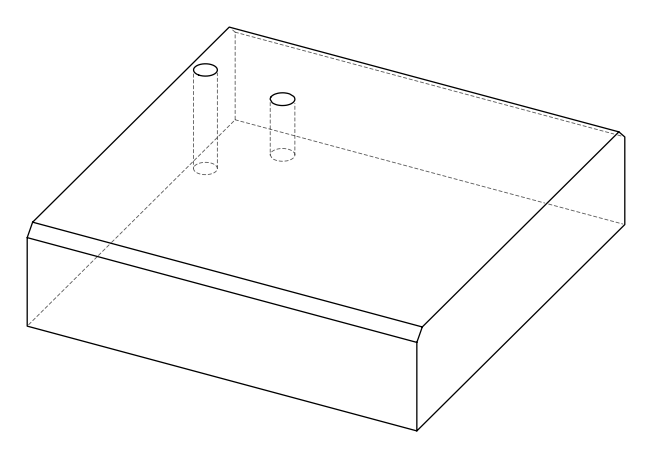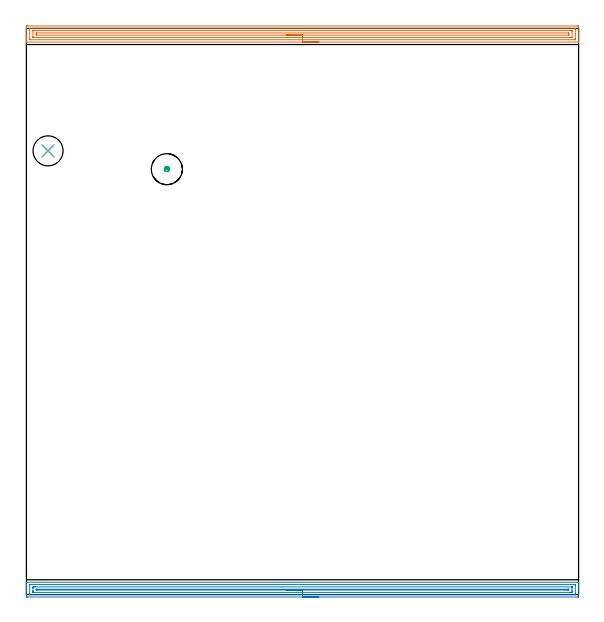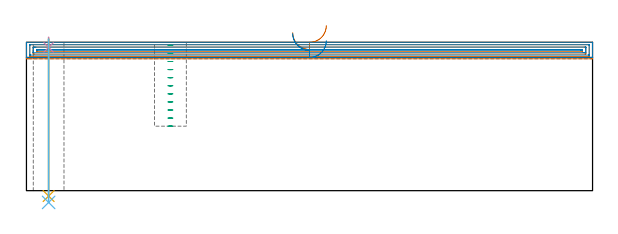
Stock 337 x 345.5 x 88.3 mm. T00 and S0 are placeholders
(PLAN: 6 operations, 4 tool changes, 23.4 min)
(1 AREA_MILL | FG_CHAMFER_SURFACE | UGT0205_001 | 10.99 min | 16185 mm3)
(2 AREA_MILL_1 | FG_CHAMFER_SURFACE_1 | UGT0205_001 | 10.96 min | 13652 mm3)
(3 MILL_BLIND_HOLE_FROM_SOLID_MATERIAL | STEP1POCKET | NXT0201_012 | Spiral | 0.61 min | 14002 mm3)
(4 SPOT_DRILL | STEP1HOLE | NXT0321_9005460120000 | 0.05 min | 181 mm3)
(5 DRILL_THROUGH_HOLE_INTO_CENTER | STEP1HOLE | NXT0301_065 | 0.38 min | 5973 mm3)
(6 DRILL_TO_ENLARGE_THROUGH_HOLE | STEP1HOLE | UGT0301_252 | 0.39 min | 17040 mm3)
(TOOL UGT0205_001 | Chamfer Mill 20 x 3 x 45 deg. | D20 FL50 Z2)
(TOOL NXT0201_012 | ENDMILL 16mm [2P460-1600-NA 1630] | D16 FL38 Z6)
(TOOL NXT0321_9005460120000 | NC Spot Drill, 142deg, 12mm, Carbide, Uncoated | D12 PA142 FL30 Z2)
(TOOL NXT0301_065 | Carbide Drill 9.4mm [860.1-0940-075A1-MM 2214] | D9.4 PA140 FL98 Z2)
(TOOL UGT0301_252 | Twist Drill 18.3 mm | D18.3 PA118 FL135 Z2)
(OP 1 AREA_MILL)
G17 G21 G94 G90
T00 M6
G54
G17 G0 G90 X178.5 Y337.2 S1061 M3
G43 Z98.3 H0
G94 G1 X178.462 Z97.428 F250.
X178.348 Z96.563
X178.159 Z95.712
X177.897 Z94.88
X177.563 Z94.074
X177.16 Z93.3
X176.692 Z92.564
X176.16 Z91.872
X175.571 Z91.229
X174.928 Z90.639
X174.236 Z90.108
X173.5 Z89.64
X172.726 Z89.237
X171.92 Z88.903
X171.088 Z88.641
X170.236 Z88.452
X169.372 Z88.338
X168.5 Z88.3
X0.167
X0.008 Y337.202 Z88.288
X0. Y337.215 Z88.276
Y337.56 Z87.939
Y337.905 Z87.594
Y338.565 Z86.929
Y339.779 Z85.718
Y340.333 Z85.161
Y346.241 Z79.256
X0.003 Y346.518 Z78.979
X0.009 Y346.992 Z78.506
X0.131 Y346.995 Z78.503
X0.613 Y347. Z78.5
X336.387
X336.797 Y346.996 Z78.502
X336.99 Y346.992 Z78.506
X337. Y346.795 Z78.702
Y340.333 Z85.161
Y339.779 Z85.718
Y339.449 Z86.047
Y338.896 Z86.601
Y338.565 Z86.929
Y337.905 Z87.594
Y337.56 Z87.939
Y337.215 Z88.276
X336.992 Y337.202 Z88.288
X336.834 Y337.2 Z88.3
X168.5
Y338.614 Z86.886
X2.349 Y338.615 Z86.885
X2.011 Y338.621 Z86.879
X2.006 Y338.729 Z86.771
X2.001 Y338.96 Z86.54
Y345.145 Z80.355
X2.009 Y345.541 Z79.959
X2.013 Y345.58 Z79.92
X2.031 Y345.582 Z79.918
X2.083 Y345.585 Z79.915
X2.188 Y345.586 Z79.914
X2.399
X334.65 Y345.585 Z79.915
X334.989 Y345.579 Z79.921
X334.994 Y345.47 Z80.03
X334.999 Y345.24 Z80.26
Y339.055 Z86.445
X334.991 Y338.659 Z86.841
X334.987 Y338.62 Z86.88
X334.969 Y338.618 Z86.882
X334.917 Y338.615 Z86.885
X334.812 Y338.614 Z86.886
X334.601
X168.5
Y340.028 Z85.472
X4.493 Y340.029 Z85.471
X4.185 Y340.03 Z85.47
X4.083 Y340.032 Z85.468
X4.011 Y340.035 Z85.465
X4.005 Y340.149 Z85.351
X4.001 Y340.333 Z85.167
Y344.05 Z81.45
X4.004 Y344.111 Z81.389
X4.01 Y344.156 Z81.344
X4.034 Y344.165 Z81.335
X4.185 Y344.168 Z81.332
X4.771 Y344.171 Z81.329
X332.507
X332.815 Y344.17 Z81.33
X332.917 Y344.168 Z81.332
X332.989 Y344.165 Z81.335
X332.995 Y344.051 Z81.449
X332.999 Y343.867 Z81.633
Y340.15 Z85.35
X332.996 Y340.088 Z85.412
X332.99 Y340.044 Z85.456
X332.966 Y340.035 Z85.465
X332.815 Y340.032 Z85.468
X332.229 Y340.029 Z85.471
X168.5 Y340.028 Z85.472
Y341.443 Z84.057
X6.116
X6.065 Y341.444 Z84.056
X6.029 Y341.447 Z84.053
X6.013 Y341.449 Z84.051
X6.01 Y341.465 Z84.035
X6.005 Y341.666 Z83.834
X6. Y342.072 Z83.428
Y342.1 Z83.4
X6.003 Y342.528 Z82.972
X6.007 Y342.741 Z82.759
X6.01 Y342.749 Z82.751
X6.016 Y342.752 Z82.748
X6.047 Y342.755 Z82.745
X6.105 Y342.757 Z82.743
X6.2
X330.884
X330.935 Y342.756 Z82.744
X330.971 Y342.753 Z82.747
X330.987 Y342.751 Z82.749
X330.99 Y342.735 Z82.765
X330.995 Y342.534 Z82.966
X331. Y342.128 Z83.372
Y342.1 Z83.4
X330.997 Y341.672 Z83.828
X330.993 Y341.459 Z84.041
X330.99 Y341.451 Z84.049
X330.984 Y341.448 Z84.052
X330.953 Y341.445 Z84.055
X330.895 Y341.443 Z84.057
X330.8
X168.5
X167.628 Z84.095
X166.764 Z84.209
X165.912 Z84.398
X165.08 Z84.66
X164.274 Z84.994
X163.5 Z85.397
X162.764 Z85.866
X162.072 Z86.397
X161.429 Z86.986
X160.84 Z87.629
X160.308 Z88.322
X159.84 Z89.057
X159.437 Z89.831
X159.103 Z90.637
X158.841 Z91.469
X158.652 Z92.321
X158.538 Z93.186
X158.5 Z94.057
G0 Z98.3
M5
M2
(OP 2 AREA_MILL_1)
G17 G21 G94 G90
T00 M6
G54
G17 G0 G90 X178.5 Y-1.5 S1061 M3
G43 Z98.3 H0
Z89.3
G94 G1 X178.462 Z88.428 F250.
X178.348 Z87.564
X178.159 Z86.712
X177.897 Z85.88
X177.563 Z85.074
X177.16 Z84.3
X176.692 Z83.564
X176.16 Z82.872
X175.571 Z82.229
X174.928 Z81.64
X174.236 Z81.108
X173.5 Z80.64
X172.726 Z80.237
X171.92 Z79.903
X171.088 Z79.641
X170.236 Z79.452
X169.372 Z79.338
X168.5 Z79.3
X0.613
X0.101 Y-1.495 Z79.303
X0.008 Y-1.492 Z79.306
X0. Y-0.986 Z79.811
Y4.329 Z85.123
Y4.884 Z85.681
Y5.215 Z86.011
Y5.77 Z86.566
Y6.101 Z86.896
Y6.762 Z87.562
Y7.117 Z87.916
X0.008 Y7.475 Z88.266
X0.01 Y7.497 Z88.288
X0.167 Y7.5 Z88.3
X336.833
X336.99 Y7.497 Z88.288
X336.992 Y7.475 Z88.266
X337. Y7.116 Z87.916
Y6.763 Z87.562
Y6.101 Z86.896
Y4.884 Z85.681
Y4.329 Z85.123
Y-0.709 Z80.088
X336.997 Y-0.986 Z79.811
X336.992 Y-1.492 Z79.306
X336.899 Y-1.495 Z79.303
X336.387 Y-1.5 Z79.3
X168.5
Y-0.086 Z80.714
X2.399
X2.177 Y-0.085 Z80.715
X2.074 Y-0.083 Z80.717
X2.024 Y-0.079 Z80.721
X2.01 Y-0.076 Z80.724
X2.008 Y-0.059 Z80.741
X2.003 Y0.047 Z80.847
X2. Y0.295 Z81.095
Y5.611 Z86.411
X2.004 Y6.007 Z86.807
X2.007 Y6.059 Z86.859
X2.011 Y6.08 Z86.88
X2.017 Y6.081 Z86.881
X2.07 Y6.084 Z86.884
X2.18 Y6.085 Z86.885
X2.399 Y6.086 Z86.886
X334.601
X334.823 Y6.085 Z86.885
X334.926 Y6.083 Z86.883
X334.976 Y6.079 Z86.879
X334.99 Y6.076 Z86.876
X334.992 Y6.059 Z86.859
X334.996 Y5.953 Z86.753
X335. Y5.705 Z86.505
Y0.389 Z81.189
X334.996 Y-0.007 Z80.793
X334.993 Y-0.059 Z80.741
X334.989 Y-0.08 Z80.72
X334.983 Y-0.081 Z80.719
X334.93 Y-0.084 Z80.716
X334.82 Y-0.085 Z80.715
X334.601 Y-0.086 Z80.714
X168.5
Y1.328 Z82.128
X4.185 Y1.329 Z82.129
X4.07 Y1.331 Z82.131
X4.03 Y1.333 Z82.133
X4.014 Y1.334 Z82.134
X4.01 Y1.365 Z82.165
X4.005 Y1.487 Z82.287
X4.001 Y1.671 Z82.471
X4. Y1.855 Z82.655
Y2.557 Z83.357
Y3.627 Z84.427
X4.004 Y4.329 Z85.129
X4.007 Y4.506 Z85.306
X4.022 Y4.665 Z85.465
X4.185 Y4.666 Z85.466
X4.734 Y4.67 Z85.47
X5.078 Y4.671 Z85.471
X5.626 Y4.672 Z85.472
X332.815 Y4.671 Z85.471
X332.93 Y4.669 Z85.469
X332.97 Y4.667 Z85.467
X332.986 Y4.666 Z85.466
X332.99 Y4.635 Z85.435
X332.995 Y4.513 Z85.313
X332.999 Y4.329 Z85.129
X333. Y4.145 Z84.945
Y3.443 Z84.243
Y2.373 Z83.173
X332.996 Y1.671 Z82.471
X332.993 Y1.494 Z82.294
X332.978 Y1.335 Z82.135
X332.815 Y1.334 Z82.134
X332.266 Y1.33 Z82.13
X331.922 Y1.329 Z82.129
X331.374 Y1.328 Z82.128
X168.5
Y2.743 Z83.543
X6.677
X6.159 Y2.745 Z83.545
X6.072 Y2.747 Z83.547
X6.012 Y2.749 Z83.549
X6.01 Y2.793 Z83.593
X6.007 Y3. Z83.8
X6.01 Y3.207 Z84.007
X6.013 Y3.251 Z84.051
X6.072 Y3.253 Z84.053
X6.16 Y3.256 Z84.056
X6.346 Y3.257 Z84.057
X6.864
X330.323
X330.841 Y3.255 Z84.055
X330.928 Y3.253 Z84.053
X330.988 Y3.251 Z84.051
X330.99 Y3.207 Z84.007
X330.993 Y3. Z83.8
X330.99 Y2.793 Z83.593
X330.988 Y2.749 Z83.549
X330.928 Y2.747 Z83.547
X330.84 Y2.744 Z83.544
X330.654 Y2.743 Z83.543
X330.136
X168.5
X167.628 Z83.581
X166.764 Z83.695
X165.912 Z83.883
X165.08 Z84.146
X164.274 Z84.48
X163.5 Z84.882
X162.764 Z85.351
X162.072 Z85.882
X161.429 Z86.472
X160.84 Z87.115
X160.308 Z87.807
X159.84 Z88.543
X159.437 Z89.316
X159.103 Z90.122
X158.841 Z90.954
X158.652 Z91.806
X158.538 Z92.671
X158.5 Z93.543
G0 Z98.3
M5
M2
(OP 3 MILL_BLIND_HOLE_FROM_SOLID_MATERIAL)
G17 G21 G94 G90
T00 M6
G54
G17 G0 G90 X85.7 Y259.6 S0 M3
G43 Z98.3 H1
Z86.491
G94 G3 X86.425 Y260.325 R0.725 F250.
X85.7 Y261.05 R0.725
X84.25 Y259.6 R1.45
X85.7 Y261.05 R-1.45
X84.975 Y260.325 R0.725
X85.7 Y259.6 R0.725
G0 Z81.682
G3 X86.425 Y260.325 R0.725
X85.7 Y261.05 R0.725
X84.25 Y259.6 R1.45
X85.7 Y261.05 R-1.45
X84.975 Y260.325 R0.725
X85.7 Y259.6 R0.725
G0 Z76.873
G3 X86.425 Y260.325 R0.725
X85.7 Y261.05 R0.725
X84.25 Y259.6 R1.45
X85.7 Y261.05 R-1.45
X84.975 Y260.325 R0.725
X85.7 Y259.6 R0.725
G0 Z72.064
G3 X86.425 Y260.325 R0.725
X85.7 Y261.05 R0.725
X84.25 Y259.6 R1.45
X85.7 Y261.05 R-1.45
X84.975 Y260.325 R0.725
X85.7 Y259.6 R0.725
G0 Z67.255
G3 X86.425 Y260.325 R0.725
X85.7 Y261.05 R0.725
X84.25 Y259.6 R1.45
X85.7 Y261.05 R-1.45
X84.975 Y260.325 R0.725
X85.7 Y259.6 R0.725
G0 Z62.445
G3 X86.425 Y260.325 R0.725
X85.7 Y261.05 R0.725
X84.25 Y259.6 R1.45
X85.7 Y261.05 R-1.45
X84.975 Y260.325 R0.725
X85.7 Y259.6 R0.725
G0 Z57.636
G3 X86.425 Y260.325 R0.725
X85.7 Y261.05 R0.725
X84.25 Y259.6 R1.45
X85.7 Y261.05 R-1.45
X84.975 Y260.325 R0.725
X85.7 Y259.6 R0.725
G0 Z52.827
G3 X86.425 Y260.325 R0.725
X85.7 Y261.05 R0.725
X84.25 Y259.6 R1.45
X85.7 Y261.05 R-1.45
X84.975 Y260.325 R0.725
X85.7 Y259.6 R0.725
G0 Z48.018
G3 X86.425 Y260.325 R0.725
X85.7 Y261.05 R0.725
X84.25 Y259.6 R1.45
X85.7 Y261.05 R-1.45
X84.975 Y260.325 R0.725
X85.7 Y259.6 R0.725
G0 Z43.209
G3 X86.425 Y260.325 R0.725
X85.7 Y261.05 R0.725
X84.25 Y259.6 R1.45
X85.7 Y261.05 R-1.45
X84.975 Y260.325 R0.725
X85.7 Y259.6 R0.725
G0 Z38.4
G3 X86.425 Y260.325 R0.725
X85.7 Y261.05 R0.725
X84.25 Y259.6 R1.45
X85.7 Y261.05 R-1.45
X84.975 Y260.325 R0.725
X85.7 Y259.6 R0.725
G0 Z98.3
M5
M2
(OP 4 SPOT_DRILL)
G17 G21 G94 G90
T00 M6
G54
G17 G0 G90 X13.2 Y270.8 S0 M3
G43 Z98.3 H0
G94 G81 G98 Z85.3 F250. R91.3
G80
M5
M2
(OP 5 DRILL_THROUGH_HOLE_INTO_CENTER)
G17 G21 G94 G90
T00 M6
G54
G17 G0 G90 X13.2 Y270.8 S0 M3
G43 Z98.3 H1
G94 G73 G98 Z-3.211 F250. Q9.151 R90.3
G80
M5
M2
(OP 6 DRILL_TO_ENLARGE_THROUGH_HOLE)
G17 G21 G94 G90
T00 M6
G54
G17 G0 G90 X13.2 Y270.8 S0 M3
G43 Z98.3 H0
G94 G73 G98 Z-6.998 F250. Q15.883 R90.3
G80
M5
M2
